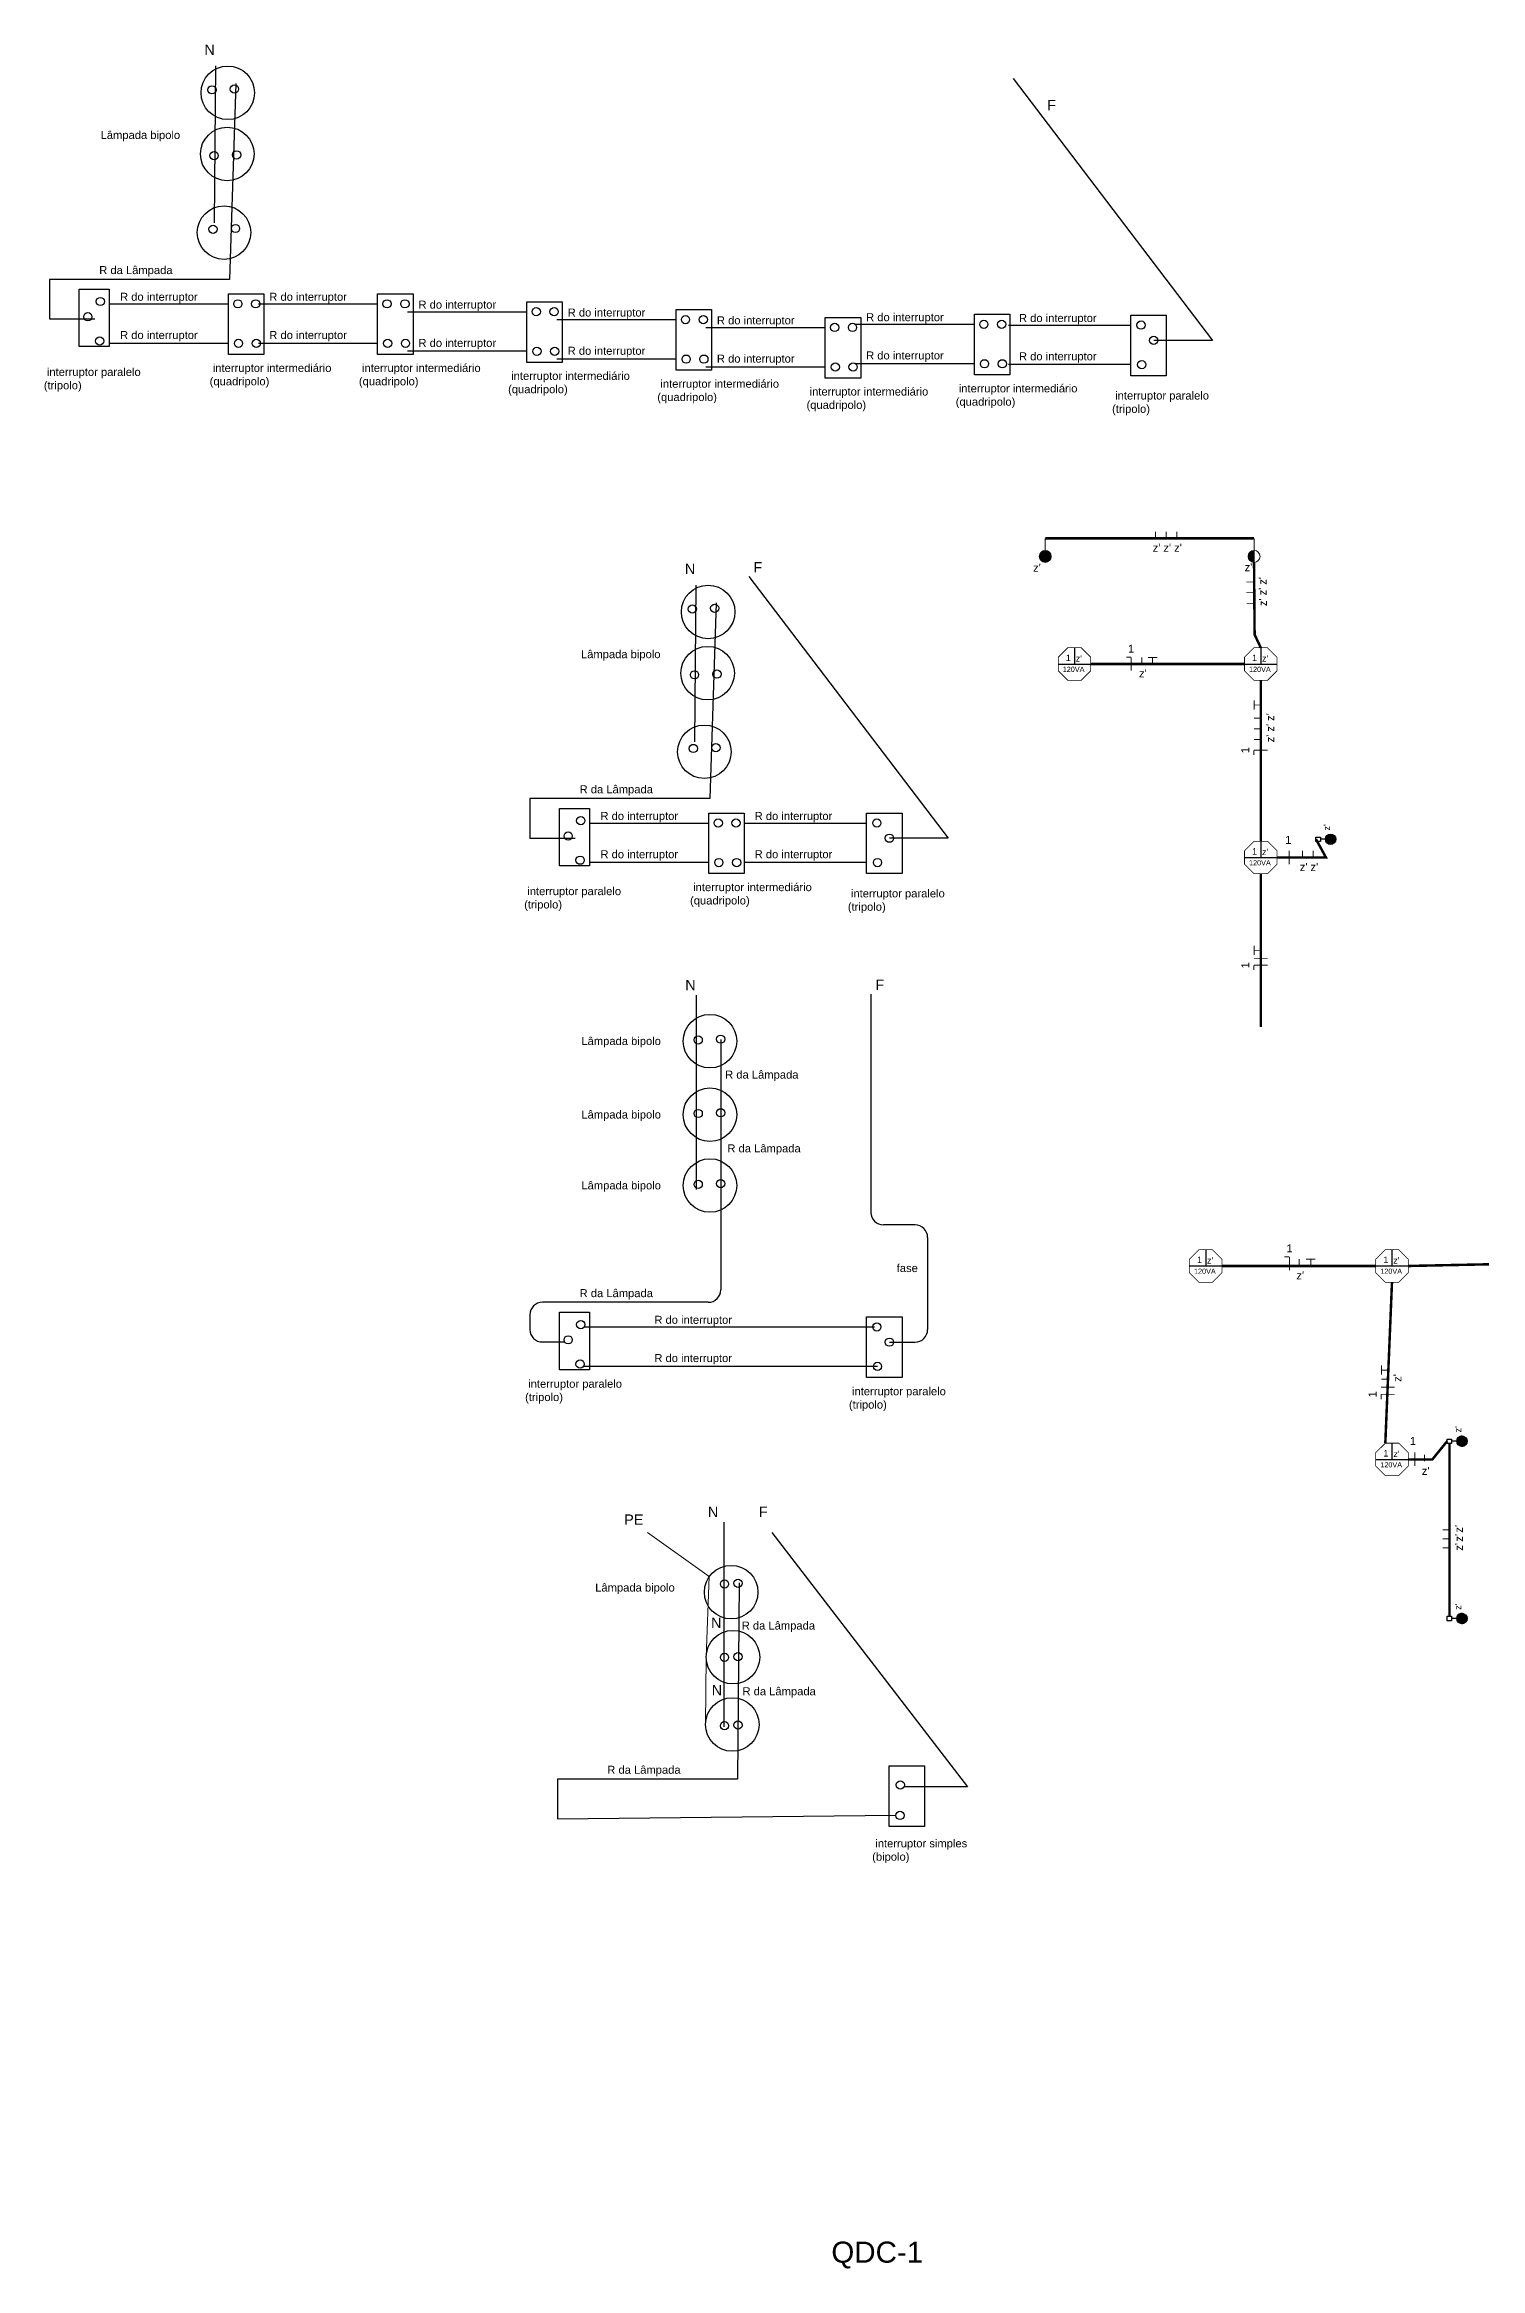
# Model space of a CAD drawing. Header units: millimetres. Extents: x 6597 to 20911, y -10306 to -132.
# Drawn here: x 15935 to 17657, y -7201 to -4533 of the extents above; entities that cross this region are included whole.
import ezdxf

# ---------------------------------------------------------------- set-up
doc = ezdxf.new("R2010")
doc.units = ezdxf.units.MM
doc.header["$LTSCALE"] = 25
doc.header["$MEASUREMENT"] = 0
doc.linetypes.add('CONTINU', pattern=[0])
doc.linetypes.add('DASHDOT2', pattern=[12.7, 6.35, -3.175, 0, -3.175])
for name, color, linetype in [('CIRCUITOS', 7, 'Continuous'), ('Eletrodutos', 5, 'Continuous'), ('Iluminação1', 1, 'Continuous')]:
    doc.layers.add(name, color=color, linetype=linetype)
for name, color, linetype, lineweight in [('EL-Condutos', 5, 'Continuous', 30), ('MAAI - ALVENARIA', 7, 'Continuous', 0), ('P-SIMBOL', 1, 'Continuous', 30), ('TEXTO', 7, 'Continuous', 30), ('TOMADAS', 1, 'Continuous', 20)]:
    doc.layers.add(name, color=color, linetype=linetype, lineweight=lineweight)
doc.styles.add('Arial', font='arial.ttf')
doc.styles.add('Cotas[cm]', font='')
doc.styles.add('ETECARIAL', font='arial.ttf')
doc.styles.get('Cotas[cm]').set_extended_font_data('Helvetica53-Extended')

# ---------------------------------------------------------------- blocks, each defined once
blk = doc.blocks.new('INT. INTERMEDIARIO')
h = blk.add_hatch(color=256)
h.dxf.hatch_style = 1
h.paths.add_polyline_path([(0, 5.5, 0.414214), (9, 14.5, 0.414214), (0, 23.5)])
for p, q in [((0, 5.5), (0, 23.5)), ((0, 0), (0, 5.5))]:
    blk.add_line(p, q)
blk.add_circle((0, 14.5), 9)

msp = doc.modelspace()

# ---------------------------------------------------------------- hatches: boundary and pattern name
at = {"layer": 'MAAI - ALVENARIA'}
h = msp.add_hatch(dxfattribs=at)
h.set_pattern_fill('ANSI31', color=1)
h.set_pattern_definition([(45, (-25780.60577, -15672.36108), (-0.08838834765, 0.08838834765), [])])
h.paths.add_polyline_path([(17628.8, -6208.9, 1), (17641.3, -6208.9, 1)])
h = msp.add_hatch(dxfattribs=at)
h.set_pattern_fill('ANSI31', color=1)
h.set_pattern_definition([(45, (-25780.60577, -15885.09435), (-0.08838834765, 0.08838834765), [])])
h.paths.add_polyline_path([(17628.8, -6421.6, 1), (17641.3, -6421.6, 1)])
at = {"layer": 'TOMADAS'}
h = msp.add_hatch(color=1, dxfattribs=at)
h.dxf.hatch_style = 1
h.paths.add_polyline_path([(17477.6, -5493, 1), (17477.6, -5480.5, 1)])

# ---------------------------------------------------------------- linework, layer by layer
at = {"layer": 'CIRCUITOS'}
for points, const_width in [([(17267.5, -5117.7), (17267.5, -5125.8)], 1.16), ([(17280.3, -5117.7), (17280.3, -5125.8)], 1.16), ([(17376.6, -5178.1), (17384.7, -5178.1)], 1.16), ([(17376.6, -5190.9), (17384.7, -5190.9)], 1.16), ([(17232.3, -5268.4), (17238.2, -5268.4)], 1.16), ([(17238.2, -5268.4), (17238.2, -5284.6)], 1.16), ([(17258.3, -5268.7), (17269.6, -5268.7)], 1.11), ([(17264, -5268.7), (17264, -5276.5)], 1.11), ([(17385.9, -5331.3), (17385.9, -5320.1)], 1.11), ([(17385.9, -5325.7), (17393.8, -5325.7)], 1.11), ([(17385.6, -5341.5), (17393.8, -5341.5)], 1.16), ([(17385.6, -5354.3), (17393.8, -5354.3)], 1.16), ([(17385.6, -5379.9), (17401.9, -5379.9)], 1.16), ([(17385.6, -5385.8), (17385.6, -5379.9)], 1.16), ([(17427.7, -5500.5), (17427.7, -5516.8)], 1.16), ([(17443.9, -5500.5), (17443.9, -5508.6)], 1.16), ([(17456.8, -5500.5), (17456.8, -5508.6)], 1.16), ([(17385.6, -5630), (17401.9, -5630)], 1.16), ([(17385.9, -5625.6), (17385.9, -5614.3)], 1.11), ([(17385.9, -5620), (17393.8, -5620)], 1.11), ([(17385.6, -5637.9), (17401.9, -5637.9)], 1.16), ([(17385.6, -5643.8), (17385.6, -5637.9)], 1.16), ([(17422.2, -5987.9), (17428.2, -5987.9)], 1.16), ([(17428.2, -5987.9), (17428.2, -6004.1)], 1.16), ([(17448, -5990.4), (17459.3, -5990.4)], 1.11), ([(17453.7, -5990.4), (17453.7, -5998.2)], 1.11), ([(17538.5, -6129.2), (17538.5, -6118)], 1.11), ([(17538.5, -6123.6), (17546.4, -6123.6)], 1.11), ([(17538.2, -6144.2), (17554.5, -6144.2)], 1.16), ([(17538.2, -6152.7), (17554.5, -6152.7)], 1.16), ([(17538.2, -6158.6), (17538.2, -6152.7)], 1.16), ([(17578.6, -6222.3), (17578.6, -6238.6)], 1.16), ([(17612, -6326.1), (17620.1, -6326.1)], 1.16), ([(17612, -6336.9), (17620.1, -6336.9)], 1.16)]:
    msp.add_lwpolyline(points, dxfattribs=dict(at, const_width=const_width))
at = {"layer": 'CIRCUITOS', "color": 32, "true_color": 0xcd6928, "const_width": 1.16}
for points in [[(17293.1, -5117.7), (17293.1, -5125.8)], [(17376.8, -5203.7), (17385, -5203.7)], [(17251, -5268.4), (17251, -5276.5)], [(17385.6, -5367.1), (17393.8, -5367.1)]]:
    msp.add_lwpolyline(points, dxfattribs=at)
at = {"layer": 'CIRCUITOS', "color": 2, "true_color": 0xf1eb1f, "const_width": 1.16}
for points in [[(17439.8, -5990.5), (17439.8, -5998.7)], [(17538.3, -6134.4), (17546.4, -6134.4)], [(17590.3, -6225), (17590.3, -6233.1)], [(17612, -6315.3), (17620.1, -6315.3)]]:
    msp.add_lwpolyline(points, dxfattribs=at)
at = {"layer": 'EL-Condutos', "const_width": 3}
for points in [[(17135.3, -5125.8), (17385.7, -5125.8)], [(17385.7, -5154.6), (17386.4, -5241.2), (17393.8, -5257)], [(17189.8, -5276.5), (17374.3, -5276.5)], [(17393.8, -5296), (17393.8, -5489.1)], [(17413.3, -5508.6), (17472, -5508.6), (17460, -5486.7)], [(17393.8, -5528.1), (17393.8, -5711.8)], [(17347.2, -5998.7), (17531.7, -5998.7)], [(17570.7, -5998.7), (18023.9, -5989.2)], [(17551.2, -6018.2), (17543.2, -6211.3)], [(17570.7, -6230.8), (17599.6, -6230.8), (17617.4, -6208.9)], [(17620.1, -6211.6), (17620.1, -6419)]]:
    msp.add_lwpolyline(points, dxfattribs=at)
at = {"layer": 'Eletrodutos', "color": 1, "linetype": 'CONTINU'}
for p, q in [((16138.7, -4747.1), (16140.1, -4559)), ((16715, -5370), (16716.4, -5181.9)), ((16716.9, -5907), (16716.9, -5673.8)), ((16750.1, -6551.5), (16750.1, -6305.9))]:
    msp.add_line(p, q, dxfattribs=at)
at = {"layer": 'Eletrodutos', "color": 40, "linetype": 'CONTINU', "true_color": 0xf8d731}
for p, q in [((16164.2, -4580.1), (16156.7, -4815)), ((16156.7, -4815), (15940.7, -4815)), ((15940.7, -4815), (15940.7, -4862.5)), ((15940.7, -4862.5), (15995.2, -4862.5)), ((16907.2, -4868.9), (17050.3, -4868.9)), ((16740.5, -5203), (16733, -5437.8)), ((16733, -5437.8), (16517, -5437.8)), ((16517, -5437.8), (16517, -5485.4)), ((16517, -5485.4), (16571.4, -5485.4)), ((16745.9, -5726.8), (16745.9, -6027.3)), ((16730.9, -6042.3), (16532, -6042.3)), ((16517, -6057.3), (16517, -6074.9)), ((16532, -6089.9), (16558.8, -6089.9))]:
    msp.add_line(p, q, dxfattribs=at)
at = {"layer": 'Eletrodutos', "linetype": 'CONTINU'}
for p, q in [((17096.7, -4574.1), (17335.9, -4888.2)), ((15976.3, -4844.4), (15976.3, -4844.4)), ((17335.9, -4888.2), (17265.3, -4888.2)), ((16779.7, -5171.5), (17018.8, -5485.5)), ((16552.6, -5467.3), (16552.6, -5467.3)), ((17018.8, -5485.5), (16948.3, -5485.5)), ((16926.1, -5672.4), (16926.1, -5934.4)), ((16708.6, -5712.1), (16708.6, -5712.1)), ((16708.6, -5800.3), (16708.6, -5800.3)), ((16708.6, -5885.4), (16708.6, -5885.4)), ((16979.1, -5949.4), (16941.1, -5949.4)), ((16994.1, -5964.4), (16994.1, -6075.1)), ((16552.6, -6071.8), (16552.6, -6071.8)), ((16948.3, -6090.1), (16979.1, -6090.1)), ((16807.2, -6318.5), (17041.9, -6623.6)), ((17041.9, -6623.6), (16965.8, -6623.6))]:
    msp.add_line(p, q, dxfattribs=at)
at = {"layer": 'Eletrodutos', "color": 4, "linetype": 'CONTINU'}
for p, q in [((16012.2, -4844.4), (16155.3, -4844.4)), ((16549.2, -4863.3), (16692.3, -4863.3)), ((16588.5, -5467.3), (16731.6, -5467.3))]:
    msp.add_line(p, q, dxfattribs=at)
at = {"layer": 'Eletrodutos', "color": 242, "linetype": 'CONTINU', "true_color": 0xcd2027}
msp.add_line((16191.2, -4844.4), (16334.3, -4844.4), dxfattribs=at)
at = {"layer": 'Eletrodutos', "color": 52, "linetype": 'CONTINU', "true_color": 0xc8c92d}
for p, q in [((16370.2, -4853.8), (16513.3, -4853.8)), ((17050.3, -4916.3), (16907.2, -4916.3))]:
    msp.add_line(p, q, dxfattribs=at)
at = {"layer": 'Eletrodutos', "color": 3, "linetype": 'CONTINU'}
for p, q in [((16728.2, -4872.7), (16871.3, -4872.7)), ((17091.1, -4869.9), (17237.9, -4869.9)), ((16774.1, -5467.3), (16920.9, -5467.3)), ((16934, -6119.2), (16581.3, -6119.2))]:
    msp.add_line(p, q, dxfattribs=at)
at = {"layer": 'Eletrodutos', "color": 9, "linetype": 'CONTINU', "true_color": 0xafd9aa}
for p, q in [((16155.3, -4891.8), (16012.2, -4891.8)), ((16334.3, -4891.8), (16191.2, -4891.8)), ((16513.3, -4901.3), (16370.2, -4901.3)), ((16692.3, -4910.7), (16549.2, -4910.7)), ((16871.3, -4920.2), (16728.2, -4920.2)), ((16731.6, -5514.7), (16588.5, -5514.7))]:
    msp.add_line(p, q, dxfattribs=at)
at = {"layer": 'Eletrodutos', "color": 6, "linetype": 'CONTINU'}
for p, q in [((17237.9, -4917.3), (17091.1, -4917.3)), ((16920.9, -5514.7), (16774.1, -5514.7)), ((16582.1, -6071.8), (16930.3, -6071.8))]:
    msp.add_line(p, q, dxfattribs=at)
at = {"layer": 'Eletrodutos', "color": 2, "linetype": 'CONTINU', "true_color": 0xf1eb1f}
for p, q in [((16768, -6379), (16766.1, -6614.2)), ((16766.1, -6614.2), (16550.2, -6614.2)), ((16550.2, -6614.2), (16550.2, -6661.8)), ((16550.2, -6661.8), (16956.1, -6657.5))]:
    msp.add_line(p, q, dxfattribs=at)
at = {"layer": 'Eletrodutos', "linetype": 'CONTINU'}
for points in [[(15976.3, -4826.8), (16012.2, -4826.8), (16012.2, -4895.7), (15976.3, -4895.7)], [(16155.3, -4832.5), (16197.8, -4832.5), (16197.8, -4905.1), (16155.3, -4905.1)], [(16334.3, -4832.5), (16376.8, -4832.5), (16376.8, -4905.1), (16334.3, -4905.1)], [(16513.3, -4841.9), (16555.8, -4841.9), (16555.8, -4914.6), (16513.3, -4914.6)], [(16692.3, -4851.3), (16734.8, -4851.3), (16734.8, -4924), (16692.3, -4924)], [(16871.3, -4860.8), (16913.8, -4860.8), (16913.8, -4933.4), (16871.3, -4933.4)], [(17050.3, -4856.9), (17092.8, -4856.9), (17092.8, -4929.6), (17050.3, -4929.6)], [(17237.9, -4858), (17280.4, -4858), (17280.4, -4930.6), (17237.9, -4930.6)], [(16552.6, -5449.7), (16588.5, -5449.7), (16588.5, -5518.6), (16552.6, -5518.6)], [(16731.6, -5455.3), (16774.1, -5455.3), (16774.1, -5528), (16731.6, -5528)], [(16920.9, -5455.3), (16963.4, -5455.3), (16963.4, -5528), (16920.9, -5528)], [(16552.6, -6054.2), (16588.5, -6054.2), (16588.5, -6123.1), (16552.6, -6123.1)], [(16920.9, -6059.9), (16963.4, -6059.9), (16963.4, -6132.5), (16920.9, -6132.5)], [(16947.9, -6598.5), (16990.4, -6598.5), (16990.4, -6671.2), (16947.9, -6671.2)]]:
    msp.add_lwpolyline(points, close=True, dxfattribs=at)
for centre in [(16154.5, -4591.2), (16153.9, -4664.6), (16150, -4758.9), (16730.8, -5214), (16730.2, -5287.5), (16726.3, -5381.8), (16733, -5729), (16733, -5817.2), (16733, -5902.2), (16758.4, -6390), (16760.6, -6468), (16759.8, -6548.8)]:
    msp.add_circle(centre, 32.1, dxfattribs=at)
for centre, start, end in [((16941.1, -5934.4), 180, 270), ((16979.1, -5964.4), 0, 90), ((16979.1, -6075.1), 270, 0)]:
    msp.add_arc(centre, 15, start, end, dxfattribs=at)
at = {"layer": 'Eletrodutos', "color": 40, "linetype": 'CONTINU', "true_color": 0xf8d731}
for centre, start, end in [((16730.9, -6027.3), 270, 0), ((16532, -6057.3), 90, 180), ((16532, -6074.9), 180, 270)]:
    msp.add_arc(centre, 15, start, end, dxfattribs=at)
at = {"layer": 'Iluminação1'}
for p, q in [((17150.8, -5276.5), (17189.8, -5276.5)), ((17170.3, -5257), (17170.3, -5276.5)), ((17374.3, -5276.5), (17413.3, -5276.5)), ((17393.8, -5257), (17393.8, -5276.5)), ((17393.8, -5489.1), (17393.8, -5508.6)), ((17374.3, -5508.6), (17413.3, -5508.6)), ((17308.2, -5998.7), (17347.2, -5998.7)), ((17327.7, -5979.2), (17327.7, -5998.7)), ((17531.7, -5998.7), (17570.7, -5998.7)), ((17551.2, -5979.2), (17551.2, -5998.7)), ((17551.2, -6211.3), (17551.2, -6230.8)), ((17531.7, -6230.8), (17570.7, -6230.8))]:
    msp.add_line(p, q, dxfattribs=at)
at = {"layer": 'Iluminação1', "const_width": 0.91}
for points in [[(17162.2, -5257), (17150.8, -5268.4), (17150.8, -5284.6), (17162.2, -5296), (17178.4, -5296), (17189.8, -5284.6), (17189.8, -5268.4), (17178.4, -5257)], [(17385.7, -5257), (17374.3, -5268.4), (17374.3, -5284.6), (17385.7, -5296), (17401.9, -5296), (17413.3, -5284.6), (17413.3, -5268.4), (17401.9, -5257)], [(17385.7, -5489.1), (17374.3, -5500.6), (17374.3, -5516.7), (17385.7, -5528.1), (17401.9, -5528.1), (17413.3, -5516.7), (17413.3, -5500.6), (17401.9, -5489.1)], [(17319.7, -5979.2), (17308.2, -5990.6), (17308.2, -6006.8), (17319.7, -6018.2), (17335.8, -6018.2), (17347.2, -6006.8), (17347.2, -5990.6), (17335.8, -5979.2)], [(17543.2, -5979.2), (17531.7, -5990.6), (17531.7, -6006.8), (17543.2, -6018.2), (17559.3, -6018.2), (17570.7, -6006.8), (17570.7, -5990.6), (17559.3, -5979.2)], [(17543.2, -6211.3), (17531.7, -6222.7), (17531.7, -6238.9), (17543.2, -6250.3), (17559.3, -6250.3), (17570.7, -6238.9), (17570.7, -6222.7), (17559.3, -6211.3)]]:
    msp.add_lwpolyline(points, close=True, dxfattribs=at)
at = {"layer": 'MAAI - ALVENARIA', "color": 3}
for p, q in [((16732.2, -6371.4), (16658, -6318.6)), ((16732.2, -6371.4), (16728.5, -6468)), ((16728.5, -6468), (16727.8, -6548.8))]:
    msp.add_line(p, q, dxfattribs=at)
at = {"layer": 'P-SIMBOL'}
for p, q in [((17460, -5489.4), (17460, -5484.1)), ((17460, -5484.1), (17465.3, -5484.1)), ((17465.3, -5489.4), (17460, -5489.4)), ((17465.3, -5484.1), (17465.3, -5489.4)), ((17471.7, -5486.7), (17465.3, -5486.7)), ((17617.4, -6211.6), (17617.4, -6206.3)), ((17617.4, -6206.3), (17622.7, -6206.3)), ((17622.7, -6211.6), (17617.4, -6211.6)), ((17622.7, -6206.3), (17622.7, -6211.6)), ((17629.2, -6208.9), (17622.7, -6208.9)), ((17617.4, -6424.3), (17617.4, -6419)), ((17617.4, -6419), (17622.7, -6419)), ((17622.7, -6424.3), (17617.4, -6424.3)), ((17622.7, -6419), (17622.7, -6424.3)), ((17629.2, -6421.6), (17622.7, -6421.6))]:
    msp.add_line(p, q, dxfattribs=at)
for centre in [(17477.6, -5486.7), (17635.1, -6208.9), (17635.1, -6421.6)]:
    msp.add_circle(centre, 6.25, dxfattribs=at)
at = {"layer": 'TEXTO', "linetype": 'CONTINU', "ltscale": 0.1}
for centre in [(16135.5, -4587.6), (16162.5, -4586.7), (16138.1, -4666.6), (16165.1, -4665.7), (16163.8, -4754), (16136.8, -4754.9), (15986.6, -4859.9), (16001.7, -4841.6), (16166.6, -4844.4), (16188, -4844.4), (16345.6, -4844.4), (16367, -4844.4), (16524.6, -4853.8), (16546, -4853.8), (16703.6, -4863.3), (16725, -4863.3), (16882.6, -4872.7), (16904, -4872.7), (17061.6, -4868.9), (17083, -4868.9), (17250.2, -4869.9), (16000.9, -4889), (16167.4, -4891.8), (16188.7, -4891.8), (16346.4, -4891.8), (16367.7, -4891.8), (16525.4, -4901.3), (16546.7, -4901.3), (16704.4, -4910.7), (16725.7, -4910.7), (17265.3, -4888.2), (16883.4, -4920.2), (16904.7, -4920.2), (17062.4, -4916.3), (17083.7, -4916.3), (17251, -4917.3), (16711.8, -5210.5), (16738.7, -5209.6), (16714.4, -5289.5), (16741.4, -5288.6), (16713.1, -5377.8), (16740.1, -5376.9), (16578, -5464.5), (16742.9, -5467.3), (16764.2, -5467.3), (16933.2, -5467.3), (16562.9, -5482.8), (16948.3, -5485.5), (16577.2, -5511.9), (16743.6, -5514.7), (16765, -5514.7), (16934, -5514.7), (16718.9, -5727.5), (16745.9, -5726.6), (16718.9, -5815.8), (16745.9, -5814.9), (16718.9, -5900.8), (16745.9, -5899.9), (16562.9, -6087.3), (16578, -6069), (16933.2, -6071.8), (16948.3, -6090.1), (16577.2, -6116.4), (16934, -6119.2), (16750.4, -6380.2), (16766.7, -6379.4), (16750.4, -6468.3), (16766.7, -6467.5), (16750.4, -6550.3), (16766.7, -6549.5), (16961.4, -6621.3), (16961, -6657.9)]:
    msp.add_circle(centre, 4.93, dxfattribs=at)
at = {"layer": 'TOMADAS'}
for p, q in [((17135.3, -5125.8), (17135.3, -5135.8)), ((17385.7, -5125.8), (17385.7, -5135.8))]:
    msp.add_line(p, q, dxfattribs=at)

# ---------------------------------------------------------------- block references
at = {"layer": 'TOMADAS', "yscale": 0.8, "zscale": 0.8, "rotation": 180}
for p, xscale in [((17135.3, -5135.8), 0.8), ((17135.3, -5135.8), -0.8), ((17385.7, -5135.8), 0.8)]:
    msp.add_blockref('INT. INTERMEDIARIO', p, dxfattribs=dict(at, xscale=xscale))

# ---------------------------------------------------------------- texts
at = {"layer": 'CIRCUITOS', "linetype": 'DASHDOT2', "style": 'Arial'}
for s, height, p in [('N', 12.4, (16126.5, -4545.7)), ('F', 12.4, (17137.5, -4612.2)), ("z'", 9.6, (17264.1, -5141.9)), ("z'", 9.6, (17276.9, -5141.9)), ('N', 12.4, (16702.8, -5168.5)), ('F', 12.4, (16785, -5166.7)), ("z'", 9.6, (17120.6, -5165.9)), ("z'", 9.6, (17374.4, -5165.2)), ('1', 9.6, (17234.5, -5262.8)), ('120VA', 6.22, (17156.2, -5286)), ('1', 7.68, (17159.9, -5273)), ("z'", 7.68, (17171.8, -5273.7)), ('120VA', 6.22, (17379.7, -5286)), ('1', 7.68, (17383.4, -5273)), ("z'", 7.68, (17395.3, -5273.7)), ('1', 9.6, (17423.1, -5492.3)), ('120VA', 6.22, (17379.7, -5518.1)), ('1', 7.68, (17383.4, -5505.1)), ("z'", 7.68, (17395.3, -5505.8)), ("z'", 9.6, (17440.6, -5524.8)), ("z'", 9.6, (17453.4, -5524.8)), ('N', 12.4, (16703.3, -5667.8)), ('F', 12.4, (16931.4, -5667.6)), ('1', 9.6, (17424.5, -5982.3)), ('120VA', 6.22, (17313.7, -6008.1)), ('1', 7.68, (17317.3, -5995.1)), ("z'", 7.68, (17329.3, -5995.8)), ('120VA', 6.22, (17537.2, -6008.1)), ('1', 7.68, (17540.8, -5995.1)), ("z'", 7.68, (17552.8, -5995.8)), ('1', 9.6, (17572.6, -6213.5)), ('120VA', 6.22, (17537.2, -6240.3)), ('1', 7.68, (17540.8, -6227.3)), ("z'", 7.68, (17552.8, -6228)), ('PE', 12.44, (16630, -6309.2)), ('N', 12.4, (16730.4, -6299.9)), ('F', 12.4, (16791.7, -6299.8)), ('N', 12.4, (16734.3, -6433)), ('N', 12.4, (16735.1, -6513.9))]:
    msp.add_text(s, height=height, dxfattribs=at).set_placement(p)
at = {"layer": 'CIRCUITOS', "color": 32, "linetype": 'DASHDOT2', "true_color": 0xcd6928, "style": 'Arial'}
for p in [(17289.8, -5141.9), (17247.7, -5292.6)]:
    msp.add_text("z'", height=9.6, dxfattribs=at).set_placement(p)
at = {"layer": 'CIRCUITOS', "linetype": 'DASHDOT2', "style": 'Arial'}
for s, height, p in [("z'", 9.6, (17400.8, -5181.4)), ("z'", 9.6, (17400.8, -5194.2)), ("z'", 9.6, (17409.9, -5344.8)), ("z'", 9.6, (17409.9, -5357.6)), ('1', 9.6, (17380.1, -5383.6)), ("z'", 7.68, (17476.8, -5476.2)), ('1', 9.6, (17380.1, -5641.6)), ('1', 9.6, (17532.7, -6156.4)), ("z'", 7.68, (17634.3, -6198.4)), ("z'", 9.6, (17636.3, -6329.4)), ("z'", 9.6, (17636.3, -6340.3)), ("z'", 7.68, (17634.3, -6411.1))]:
    msp.add_text(s, height=height, rotation=90, dxfattribs=at).set_placement(p)
at = {"layer": 'CIRCUITOS', "color": 32, "linetype": 'DASHDOT2', "true_color": 0xcd6928, "style": 'Arial'}
for p in [(17401.1, -5207), (17409.9, -5370.5)]:
    msp.add_text("z'", height=9.6, rotation=90, dxfattribs=at).set_placement(p)
at = {"layer": 'CIRCUITOS', "color": 2, "linetype": 'DASHDOT2', "true_color": 0xf1eb1f, "style": 'Arial'}
for p in [(17436.5, -6014.8), (17587, -6249.3)]:
    msp.add_text("z'", height=9.6, dxfattribs=at).set_placement(p)
for p in [(17562.5, -6137.7), (17636.2, -6318.6)]:
    msp.add_text("z'", height=9.6, rotation=90, dxfattribs=at).set_placement(p)
at = {"layer": 'CIRCUITOS', "linetype": 'CONTINU', "char_height": 9.6, "attachment_point": 1, "style": 'Cotas[cm]'}
for s, width, heights, insert in [(' Lâmpada bipolo', 158.28, [14], (15998.2, -4637)), (' interruptor paralelo (tripolo)', 147.484, [0], (15933.8, -4921.3)), (' interruptor intermediário (quadripolo)', 147.484, [0], (16132.8, -4916.5)), (' interruptor intermediário (quadripolo)', 147.484, [0], (16311.8, -4916.5)), (' interruptor intermediário (quadripolo)', 147.484, [0], (16490.8, -4926)), (' interruptor intermediário (quadripolo)', 147.484, [0], (16669.8, -4935.4)), (' interruptor intermediário (quadripolo)', 147.484, [0], (16848.8, -4944.8)), (' interruptor intermediário (quadripolo)', 147.484, [0], (17027.8, -4941)), (' interruptor paralelo (tripolo)', 147.484, [0], (17215.4, -4949.6)), (' Lâmpada bipolo', 158.28, [14], (16574.5, -5259.9)), (' interruptor paralelo (tripolo)', 147.484, [0], (16510.1, -5544.2)), (' interruptor intermediário (quadripolo)', 147.484, [0], (16709.1, -5539.4)), (' interruptor paralelo (tripolo)', 147.484, [0], (16898.4, -5546.9)), (' Lâmpada bipolo', 158.28, [14], (16575, -5724)), (' Lâmpada bipolo', 158.28, [14], (16575, -5812.2)), (' Lâmpada bipolo', 158.28, [14], (16575, -5897.2)), ('fase', 158.28, [14], (16957, -5996.4)), (' interruptor paralelo (tripolo)', 147.484, [0], (16511.2, -6135.2)), (' interruptor paralelo (tripolo)', 147.484, [0], (16899.7, -6144.2)), (' Lâmpada bipolo', 158.28, [14], (16591.6, -6379.7)), (' interruptor simples (bipolo)', 147.484, [0], (16927.6, -6686.6))]:
    msp.add_mtext_dynamic_manual_height_columns(s, width=width, gutter_width=12.5, heights=heights, dxfattribs=dict(at, insert=insert))
at = {"layer": 'CIRCUITOS', "color": 40, "linetype": 'CONTINU', "true_color": 0xf8d731, "char_height": 9.6, "attachment_point": 1, "style": 'Cotas[cm]'}
for s, insert in [('R da Lâmpada', (16000.3, -4799.1)), ('R do interruptor', (16920.3, -4855.6)), ('R da Lâmpada', (16576.6, -5422)), ('R da Lâmpada', (16751.2, -5764.3)), ('R da Lâmpada', (16753.9, -5852.8)), ('R da Lâmpada', (16576.6, -6026.5))]:
    msp.add_mtext_dynamic_manual_height_columns(s, width=119.897, gutter_width=12.5, heights=[0], dxfattribs=dict(at, insert=insert))
at = {"layer": 'CIRCUITOS', "color": 4, "linetype": 'CONTINU', "char_height": 9.6, "attachment_point": 1, "style": 'Cotas[cm]'}
for insert in [(16025.3, -4831.1), (16562.3, -4850), (16601.6, -5454)]:
    msp.add_mtext_dynamic_manual_height_columns('R do interruptor', width=119.897, gutter_width=12.5, heights=[0], dxfattribs=dict(at, insert=insert))
at = {"layer": 'CIRCUITOS', "color": 242, "linetype": 'CONTINU', "true_color": 0xcd2027, "insert": (16204.3, -4831.1), "char_height": 9.6, "attachment_point": 1, "style": 'Cotas[cm]'}
msp.add_mtext_dynamic_manual_height_columns('R do interruptor', width=119.897, gutter_width=12.5, heights=[0], dxfattribs=at)
at = {"layer": 'CIRCUITOS', "color": 52, "linetype": 'CONTINU', "true_color": 0xc8c92d, "char_height": 9.6, "attachment_point": 1, "style": 'Cotas[cm]'}
for insert in [(16383.3, -4840.5), (16920.3, -4901.5)]:
    msp.add_mtext_dynamic_manual_height_columns('R do interruptor', width=119.897, gutter_width=12.5, heights=[0], dxfattribs=dict(at, insert=insert))
at = {"layer": 'CIRCUITOS', "color": 3, "linetype": 'CONTINU', "char_height": 9.6, "attachment_point": 1, "style": 'Cotas[cm]'}
for insert in [(17103.7, -4856.6), (16741.3, -4859.4), (16786.6, -5454), (16666.3, -6104.4)]:
    msp.add_mtext_dynamic_manual_height_columns('R do interruptor', width=119.897, gutter_width=12.5, heights=[0], dxfattribs=dict(at, insert=insert))
at = {"layer": 'CIRCUITOS', "color": 9, "linetype": 'CONTINU', "true_color": 0xafd9aa, "char_height": 9.6, "attachment_point": 1, "style": 'Cotas[cm]'}
for insert in [(16025.3, -4877), (16204.3, -4877), (16383.3, -4886.5), (16562.3, -4895.9), (16741.3, -4905.3), (16601.6, -5499.9)]:
    msp.add_mtext_dynamic_manual_height_columns('R do interruptor', width=119.897, gutter_width=12.5, heights=[0], dxfattribs=dict(at, insert=insert))
at = {"layer": 'CIRCUITOS', "color": 6, "linetype": 'CONTINU', "char_height": 9.6, "attachment_point": 1, "style": 'Cotas[cm]'}
for insert in [(17103.7, -4902.5), (16786.6, -5499.9), (16666.3, -6058.5)]:
    msp.add_mtext_dynamic_manual_height_columns('R do interruptor', width=119.897, gutter_width=12.5, heights=[0], dxfattribs=dict(at, insert=insert))
at = {"layer": 'CIRCUITOS', "color": 2, "linetype": 'CONTINU', "true_color": 0xf1eb1f, "char_height": 9.6, "attachment_point": 1, "style": 'Cotas[cm]'}
for insert in [(16771.1, -6425.3), (16772, -6504.1), (16609.8, -6598.3)]:
    msp.add_mtext_dynamic_manual_height_columns('R da Lâmpada', width=119.897, gutter_width=12.5, heights=[0], dxfattribs=dict(at, insert=insert))
at = {"layer": 'TEXTO', "insert": (16878.6, -7201.5), "char_height": 25.34, "width": 399.86, "attachment_point": 7, "line_spacing_factor": 0.798, "style": 'ETECARIAL'}
msp.add_mtext('QDC-1', dxfattribs=at)

doc.saveas('drawing.dxf')
